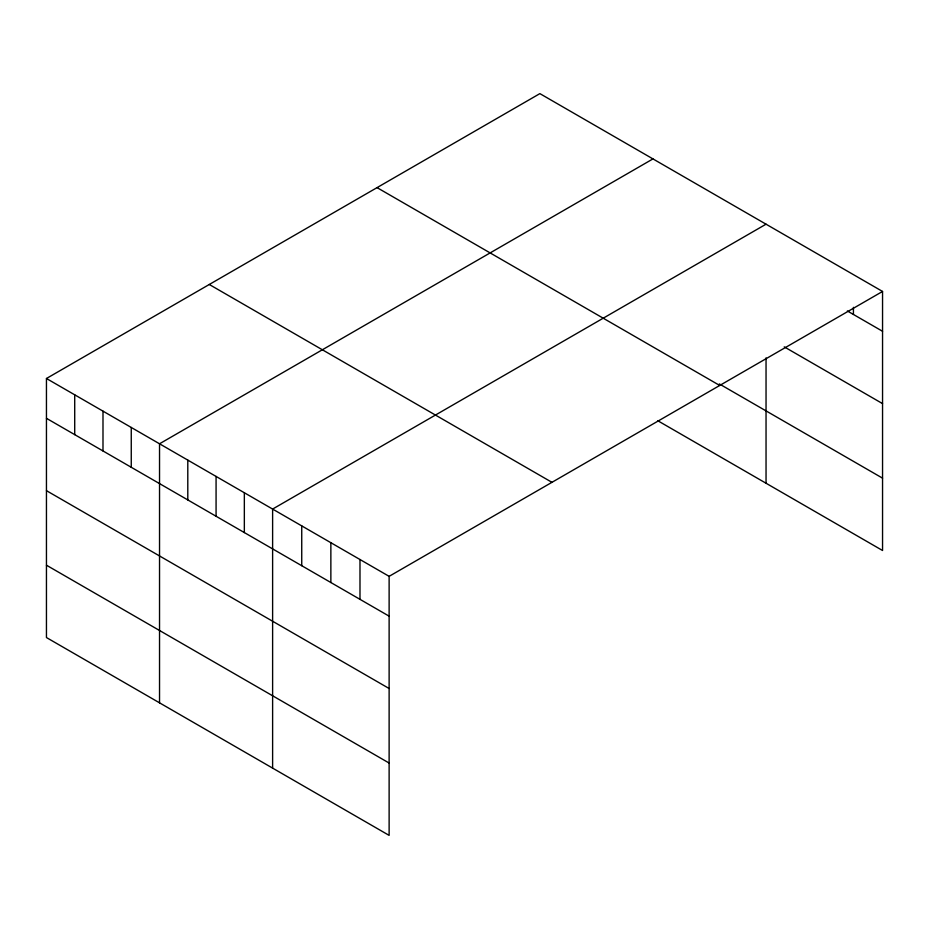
<?xml version="1.0" encoding="UTF-8"?>
<svg xmlns="http://www.w3.org/2000/svg" width="929" height="929" viewBox="0 0 929 929"><rect width="100%" height="100%" fill="white"/><g stroke="black" fill="none" stroke-linecap="round" stroke-linejoin="round"><path stroke-width="1.39" d="M46.45 378.498L389.123 576.34L389.123 835.38L46.45 637.549L46.45 378.498L539.877 93.62L882.55 291.451L882.55 550.502L657.883 420.791M652.959 158.905L159.533 443.783L159.533 702.835M766.042 224.191L272.615 509.069L272.615 768.12M389.123 576.34L882.55 291.451M847.353 310.96L882.55 331.281M784.25 346.865L882.55 403.616M719.336 383.932L882.55 478.156M377.046 187.623L719.72 385.465M209.28 284.483L551.954 482.325M46.45 418.317L389.123 616.159M46.45 490.663L389.123 688.505M46.45 565.204L389.123 763.034M853.426 307.348L853.426 314.455M766.042 357.862L766.042 483.243M359.987 559.513L359.987 599.344M330.863 542.699L330.863 582.529M301.739 525.884L301.739 565.703M244.339 492.753L244.339 532.572M216.074 476.426L216.074 516.245M187.797 460.11L187.797 499.93M131.256 427.468L131.256 467.287M102.991 411.141L102.991 450.96M74.715 394.825L74.715 434.644"/></g></svg>
